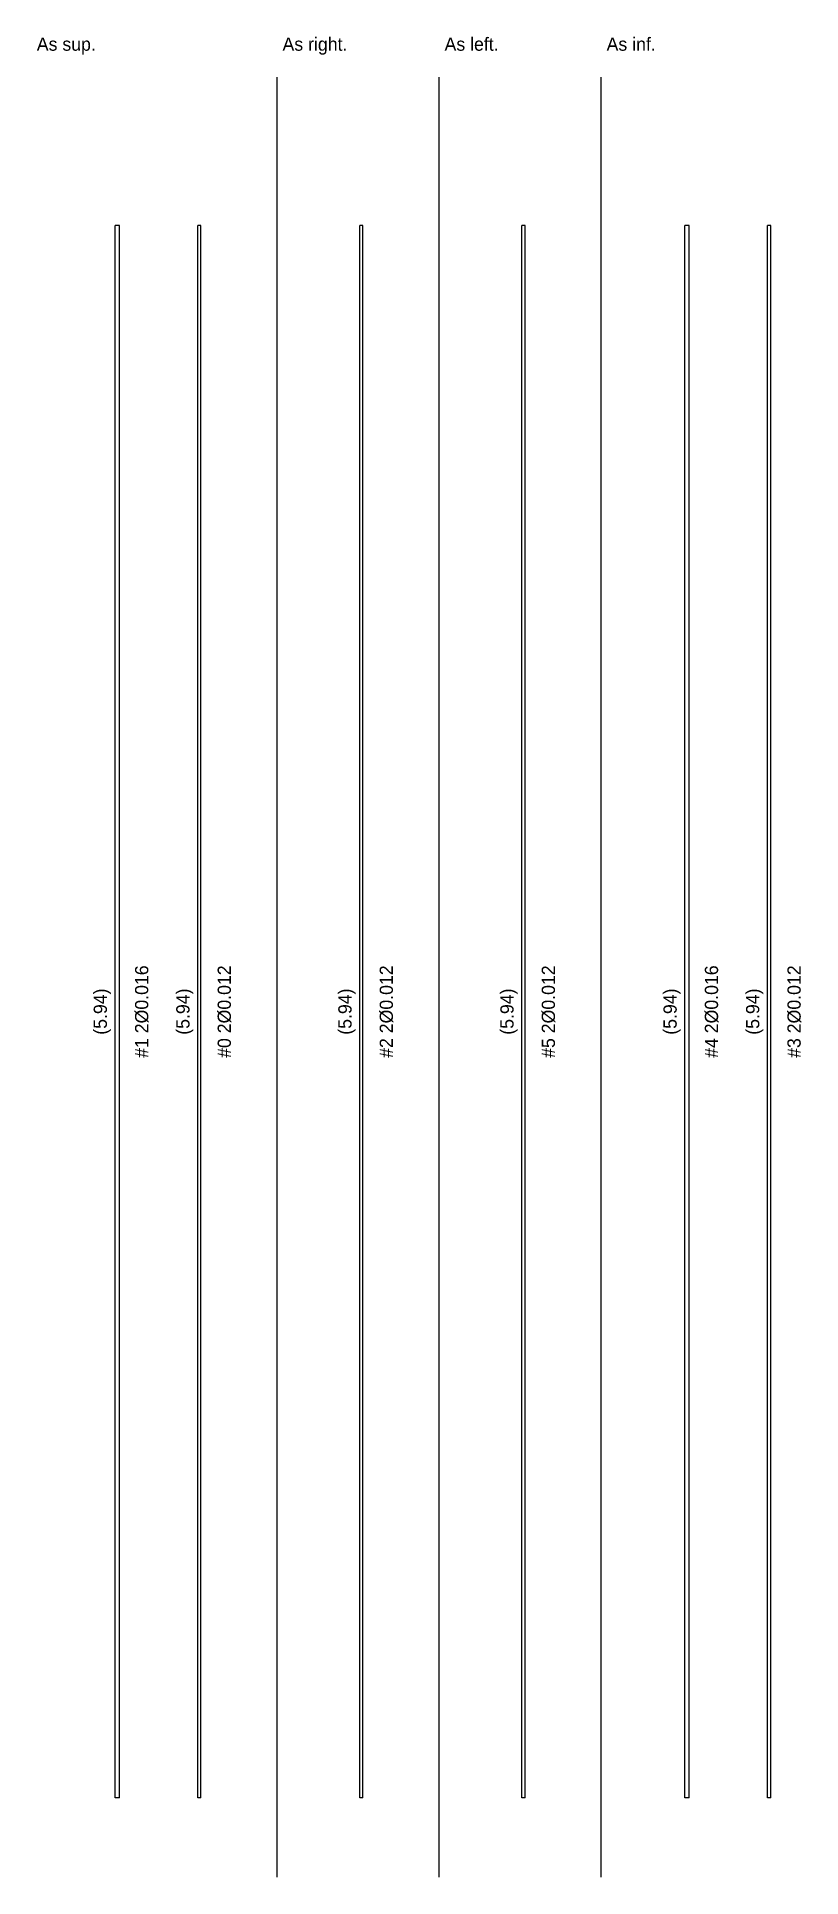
# Model space of a CAD drawing. Header units: metres. Extents: x -9.98 to -7.09, y 0.7 to 7.65.
import ezdxf
from ezdxf.enums import TextEntityAlignment as Align

# ---------------------------------------------------------------- set-up
doc = ezdxf.new("R2010")
doc.units = ezdxf.units.M

msp = doc.modelspace()

# ---------------------------------------------------------------- linework, layer by layer
for p, q in [((-9.072, 0.7), (-9.072, 7.5)), ((-8.46, 0.7), (-8.46, 7.5)), ((-7.848, 0.7), (-7.848, 7.5)), ((-9.684, 1), (-9.684, 6.94)), ((-9.668, 6.94), (-9.684, 6.94)), ((-9.668, 1), (-9.668, 6.94)), ((-9.372, 1), (-9.372, 6.94)), ((-9.36, 6.94), (-9.372, 6.94)), ((-9.36, 1), (-9.36, 6.94)), ((-8.76, 1), (-8.76, 6.94)), ((-8.748, 6.94), (-8.76, 6.94)), ((-8.748, 1), (-8.748, 6.94)), ((-8.148, 1), (-8.148, 6.94)), ((-8.136, 6.94), (-8.148, 6.94)), ((-8.136, 1), (-8.136, 6.94)), ((-7.532, 1), (-7.532, 6.94)), ((-7.516, 6.94), (-7.532, 6.94)), ((-7.516, 1), (-7.516, 6.94)), ((-7.22, 1), (-7.22, 6.94)), ((-7.208, 6.94), (-7.22, 6.94)), ((-7.208, 1), (-7.208, 6.94)), ((-9.668, 1), (-9.684, 1)), ((-9.36, 1), (-9.372, 1)), ((-8.748, 1), (-8.76, 1)), ((-8.136, 1), (-8.148, 1)), ((-7.516, 1), (-7.532, 1)), ((-7.208, 1), (-7.22, 1))]:
    msp.add_line(p, q)

# ---------------------------------------------------------------- texts
for s, p in [('As sup.', (-9.98, 7.6)), ('As right.', (-9.052, 7.6)), ('As left.', (-8.44, 7.6)), ('As inf.', (-7.828, 7.6))]:
    msp.add_text(s, height=0.05).set_placement(p)
for s, p in [('#1 2Ø0.016', (-9.584, 3.97)), ('#0 2Ø0.012', (-9.272, 3.97)), ('#2 2Ø0.012', (-8.66, 3.97)), ('#5 2Ø0.012', (-8.048, 3.97)), ('#4 2Ø0.016', (-7.432, 3.97)), ('#3 2Ø0.012', (-7.12, 3.97)), ('(5.94)', (-9.734, 3.97)), ('(5.94)', (-9.422, 3.97)), ('(5.94)', (-8.81, 3.97)), ('(5.94)', (-8.198, 3.97)), ('(5.94)', (-7.582, 3.97)), ('(5.94)', (-7.27, 3.97))]:
    msp.add_text(s, height=0.05, rotation=90).set_placement(p, align=Align.MIDDLE)

doc.saveas('drawing.dxf')
